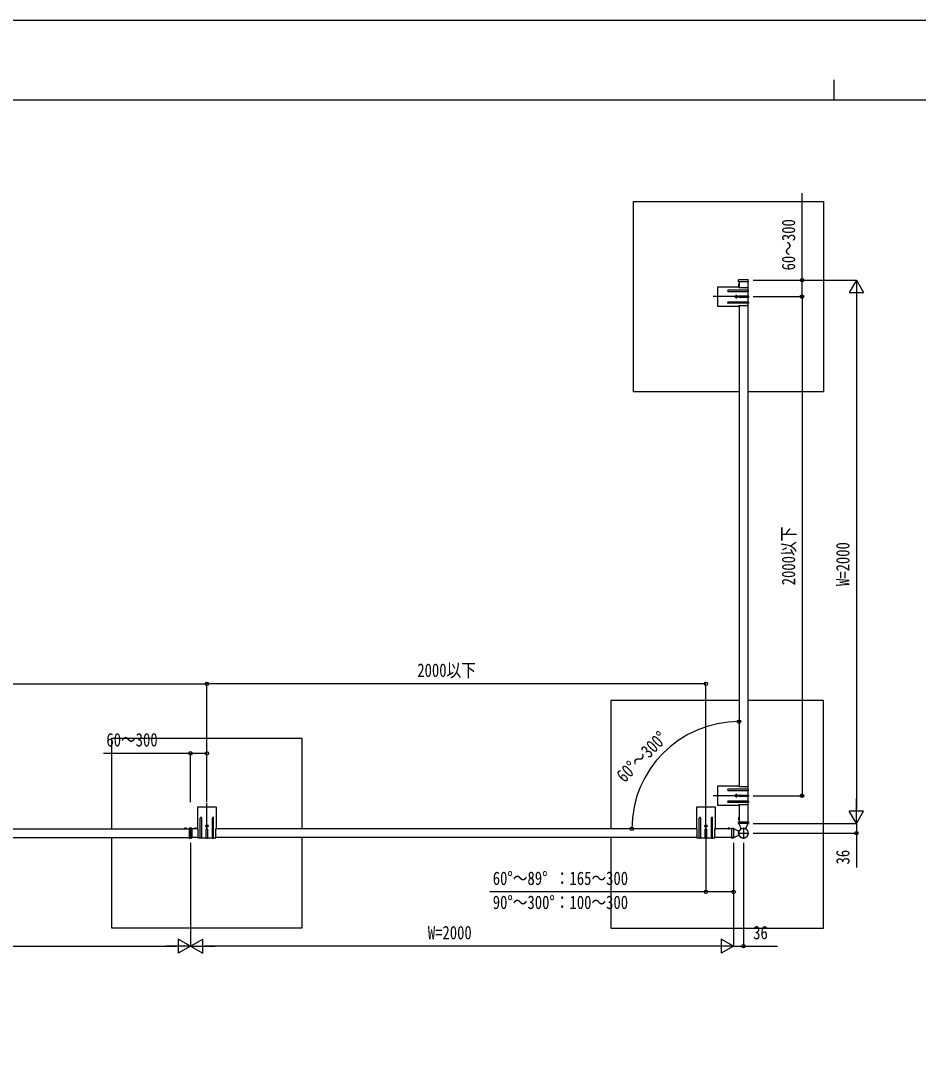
# Model space of a CAD drawing. Units: millimetres, scale not verified. Extents: x -6308 to 6308, y -4455 to 4455.
# Drawn here: x -3002 to 304, y 660 to 4455 of the extents above; entities that cross this region are included whole.
import ezdxf
from ezdxf.enums import TextEntityAlignment as Align

# ---------------------------------------------------------------- set-up
doc = ezdxf.new("R2010")
doc.units = ezdxf.units.MM
doc.header["$LTSCALE"] = 22
for name, color, linetype in [('0-3_YKK_12', 2, 'Continuous'), ('0-4_YKK_A1', 4, 'Continuous'), ('0-5_YKK_D', 6, 'Continuous'), ('0-6_YKK_ZWAK', 7, 'Continuous')]:
    doc.layers.add(name, color=color, linetype=linetype)
doc.styles.add('ＭＳ ゴシック', font='')
doc.styles.get('ＭＳ ゴシック').set_extended_font_data('MS Gothic')

msp = doc.modelspace()

# ---------------------------------------------------------------- linework, layer by layer
at = {"layer": '0-3_YKK_12'}
for p, q in [((-356.13, 3438.7), (-451.13, 3438.7)), ((-356.13, 1601.4), (-451.13, 1601.4)), ((-2315.64, 1479.3), (-2315.64, 1574.3)), ((-478.23, 1479.3), (-478.23, 1574.3)), ((-2376.14, 1484.5), (-2376.14, 1442.1)), ((-340.13, 1484), (-340.13, 1442.6)), ((-360.65, 1463.3), (-319.62, 1463.3))]:
    msp.add_line(p, q, dxfattribs=at)
at = {"layer": '0-4_YKK_A1'}
for p, q in [((-358.37, 3493.62), (-357.95, 3500.36)), ((-357.38, 3493.3), (-358.07, 3493.3)), ((-322.88, 3493.3), (-357.38, 3493.3)), ((-356.95, 3501.3), (-323.31, 3501.3)), ((-356.13, 3493.3), (-356.13, 3471.7)), ((-324.13, 3493.3), (-324.13, 3471.7)), ((-322.2, 3493.3), (-322.88, 3493.3)), ((-321.9, 3493.62), (-322.32, 3500.36)), ((-436.13, 3472.2), (-436.13, 3405.2)), ((-358.13, 3473.7), (-434.63, 3473.7)), ((-322.63, 3463.2), (-395.63, 3463.2)), ((-395.63, 3458.2), (-322.63, 3458.2)), ((-358.13, 3473.7), (-356.13, 3471.7)), ((-356.65, 3486.5), (-356.65, 3477.1)), ((-356.13, 3486.5), (-356.65, 3486.5)), ((-356.13, 3477.1), (-356.65, 3477.1)), ((-356.13, 3486.5), (-356.13, 3477.1)), ((-356.13, 3483.8), (-356.13, 3479.8)), ((-356.13, 3476.3), (-356.13, 3471.7)), ((-352.59, 3471.7), (-356.13, 3471.7)), ((-333.59, 3471.7), (-351.68, 3471.7)), ((-322.63, 3471.7), (-332.68, 3471.7)), ((-322.63, 3463.2), (-322.63, 3471.7)), ((-322.63, 3441.2), (-322.63, 3458.2)), ((-321.63, 3459.2), (-321.63, 3462.2)), ((-395.63, 3419.2), (-322.63, 3419.2)), ((-366.55, 3439.95), (-366.55, 3440.78)), ((-366.13, 3432.45), (-366.13, 3444.95)), ((-365.72, 3437.46), (-365.72, 3436.63)), ((-354.83, 3441.2), (-322.63, 3441.2)), ((-322.63, 3436.2), (-354.83, 3436.2)), ((-322.63, 3419.2), (-322.63, 3436.2)), ((-321.63, 3440.2), (-321.63, 3437.2)), ((-321.63, 3418.2), (-321.63, 3415.2)), ((-434.63, 3403.7), (-358.13, 3403.7)), ((-322.63, 3414.2), (-395.63, 3414.2)), ((-356.13, 3405.7), (-358.13, 3403.7)), ((-356.13, 3405.7), (-356.13, 1634.4)), ((-356.13, 3405.7), (-352.59, 3405.7)), ((-351.68, 3405.7), (-333.59, 3405.7)), ((-332.68, 3405.7), (-322.63, 3405.7)), ((-324.13, 3405.7), (-324.13, 1634.4)), ((-322.63, 3405.7), (-322.63, 3414.2)), ((-436.13, 1634.9), (-436.13, 1567.9)), ((-358.13, 1636.4), (-434.63, 1636.4)), ((-358.13, 1636.4), (-356.13, 1634.4)), ((-352.59, 1634.4), (-356.13, 1634.4)), ((-333.59, 1634.4), (-351.68, 1634.4)), ((-322.63, 1634.4), (-332.68, 1634.4)), ((-322.63, 1625.9), (-322.63, 1634.4)), ((-322.63, 1625.9), (-395.63, 1625.9)), ((-395.63, 1620.9), (-322.63, 1620.9)), ((-366.55, 1602.65), (-366.55, 1603.48)), ((-366.13, 1595.15), (-366.13, 1607.65)), ((-365.72, 1600.16), (-365.72, 1599.33)), ((-354.83, 1603.9), (-322.63, 1603.9)), ((-322.63, 1598.9), (-354.83, 1598.9)), ((-322.63, 1603.9), (-322.63, 1620.9)), ((-322.63, 1581.9), (-322.63, 1598.9)), ((-321.63, 1621.9), (-321.63, 1624.9)), ((-321.63, 1602.9), (-321.63, 1599.9)), ((-2350.64, 1557.8), (-2350.64, 1481.3)), ((-2282.14, 1559.3), (-2349.14, 1559.3)), ((-2280.64, 1481.3), (-2280.64, 1557.8)), ((-513.23, 1557.8), (-513.23, 1481.3)), ((-444.73, 1559.3), (-511.73, 1559.3)), ((-443.23, 1481.3), (-443.23, 1557.8)), ((-434.63, 1566.4), (-358.13, 1566.4)), ((-395.63, 1581.9), (-322.63, 1581.9)), ((-322.63, 1576.9), (-395.63, 1576.9)), ((-356.13, 1568.4), (-358.13, 1566.4)), ((-356.13, 1568.4), (-356.13, 1500.8)), ((-356.13, 1568.4), (-352.59, 1568.4)), ((-351.68, 1568.4), (-333.59, 1568.4)), ((-332.68, 1568.4), (-322.63, 1568.4)), ((-324.13, 1568.4), (-324.13, 1500.8)), ((-322.63, 1568.4), (-322.63, 1576.9)), ((-321.63, 1580.9), (-321.63, 1577.9)), ((-2340.14, 1445.8), (-2340.14, 1518.8)), ((-2335.14, 1518.8), (-2335.14, 1445.8)), ((-2296.14, 1518.8), (-2296.14, 1445.8)), ((-2291.14, 1445.8), (-2291.14, 1518.8)), ((-502.73, 1445.8), (-502.73, 1518.8)), ((-497.73, 1518.8), (-497.73, 1445.8)), ((-458.73, 1518.8), (-458.73, 1445.8)), ((-453.73, 1445.8), (-453.73, 1518.8)), ((-356.65, 1521.5), (-356.65, 1512.1)), ((-356.13, 1521.5), (-356.65, 1521.5)), ((-356.13, 1521.5), (-356.13, 1512.1)), ((-356.13, 1518.8), (-356.13, 1514.8)), ((-2380.64, 1481.4), (-2380.64, 1480.6)), ((-2376.14, 1481.87), (-2380.45, 1481.6)), ((-2376.14, 1480.87), (-2376.14, 1446.36)), ((-2360.24, 1481.46), (-2359.29, 1479.51)), ((-2356.04, 1481.46), (-2356.99, 1479.51)), ((-2348.64, 1479.3), (-2350.64, 1481.3)), ((-2321.89, 1489.3), (-2309.39, 1489.3)), ((-2316.88, 1488.89), (-2317.71, 1488.89)), ((-2314.39, 1489.72), (-2313.56, 1489.72)), ((-2280.64, 1481.3), (-2282.64, 1479.3)), ((-511.23, 1479.3), (-513.23, 1481.3)), ((-484.48, 1489.3), (-471.98, 1489.3)), ((-479.48, 1488.89), (-480.31, 1488.89)), ((-476.99, 1489.72), (-476.16, 1489.72)), ((-443.23, 1481.3), (-445.23, 1479.3)), ((-382.13, 1480.5), (-382.13, 1481.2)), ((-382.13, 1446.1), (-382.13, 1480.5)), ((-381.84, 1481.5), (-376.44, 1481.55)), ((-376.13, 1481.25), (-376.13, 1480.55)), ((-376.13, 1480.55), (-376.13, 1446.06)), ((-376.13, 1480.09), (-356.72, 1471.04)), ((-358.38, 1499.61), (-358.34, 1505.01)), ((-358.38, 1499.76), (-358.38, 1499.3)), ((-358.08, 1499.3), (-358.38, 1499.3)), ((-357.38, 1499.3), (-358.08, 1499.3)), ((-358.04, 1505.3), (-357.34, 1505.3)), ((-322.89, 1499.3), (-357.38, 1499.3)), ((-357.34, 1505.3), (-322.93, 1505.3)), ((-349.82, 1484.08), (-356.92, 1499.3)), ((-356.13, 1512.1), (-356.65, 1512.1)), ((-323.35, 1499.3), (-330.45, 1484.08)), ((-322.93, 1505.3), (-322.23, 1505.3)), ((-322.19, 1499.3), (-322.89, 1499.3)), ((-322.19, 1499.3), (-321.88, 1499.3)), ((-321.93, 1505.01), (-321.89, 1499.61)), ((-321.89, 1499.76), (-321.88, 1499.3)), ((-4282.54, 1479.3), (-2380.64, 1479.3)), ((-4282.54, 1447.3), (-2380.64, 1447.3)), ((-2398.84, 1479.81), (-2389.44, 1479.81)), ((-2398.84, 1479.3), (-2398.84, 1479.81)), ((-2398.84, 1479.3), (-2389.44, 1479.3)), ((-2396.14, 1479.3), (-2392.14, 1479.3)), ((-2389.44, 1479.3), (-2389.44, 1479.81)), ((-2380.45, 1445.63), (-2376.14, 1445.37)), ((-2376.14, 1445.37), (-2376.14, 1446.36)), ((-2371.82, 1445.63), (-2376.14, 1445.37)), ((-2348.64, 1479.3), (-2371.64, 1479.3)), ((-2348.64, 1447.3), (-2371.64, 1447.3)), ((-2371.64, 1446.63), (-2371.64, 1445.83)), ((-2353.44, 1479.81), (-2362.84, 1479.81)), ((-2362.84, 1479.3), (-2362.84, 1479.81)), ((-2353.44, 1479.3), (-2362.84, 1479.3)), ((-2356.14, 1479.3), (-2360.14, 1479.3)), ((-2353.44, 1479.3), (-2353.44, 1479.81)), ((-2348.64, 1479.3), (-2348.64, 1475.76)), ((-2348.64, 1474.84), (-2348.64, 1456.76)), ((-2348.64, 1455.84), (-2348.64, 1445.8)), ((-2348.64, 1445.8), (-2340.14, 1445.8)), ((-2336.14, 1444.8), (-2339.14, 1444.8)), ((-2335.14, 1445.8), (-2318.14, 1445.8)), ((-2318.14, 1445.8), (-2318.14, 1478)), ((-2314.14, 1444.8), (-2317.14, 1444.8)), ((-2313.14, 1478), (-2313.14, 1445.8)), ((-2313.14, 1445.8), (-2296.14, 1445.8)), ((-2295.14, 1444.8), (-2292.14, 1444.8)), ((-2291.14, 1445.8), (-2282.64, 1445.8)), ((-511.23, 1479.3), (-2282.64, 1479.3)), ((-2282.64, 1475.76), (-2282.64, 1479.3)), ((-2282.64, 1456.76), (-2282.64, 1474.84)), ((-2282.64, 1445.8), (-2282.64, 1455.84)), ((-511.23, 1447.3), (-2282.64, 1447.3)), ((-511.23, 1479.3), (-511.23, 1475.76)), ((-511.23, 1474.84), (-511.23, 1456.76)), ((-511.23, 1455.84), (-511.23, 1445.8)), ((-511.23, 1445.8), (-502.73, 1445.8)), ((-498.73, 1444.8), (-501.73, 1444.8)), ((-497.73, 1445.8), (-480.73, 1445.8)), ((-480.73, 1445.8), (-480.73, 1478)), ((-476.73, 1444.8), (-479.73, 1444.8)), ((-475.73, 1478), (-475.73, 1445.8)), ((-475.73, 1445.8), (-458.73, 1445.8)), ((-457.73, 1444.8), (-454.73, 1444.8)), ((-453.73, 1445.8), (-445.23, 1445.8)), ((-377.63, 1479.3), (-445.23, 1479.3)), ((-445.23, 1475.76), (-445.23, 1479.3)), ((-445.23, 1456.76), (-445.23, 1474.84)), ((-445.23, 1445.8), (-445.23, 1455.84)), ((-377.63, 1447.3), (-445.23, 1447.3)), ((-388.93, 1479.81), (-398.33, 1479.81)), ((-398.33, 1479.3), (-398.33, 1479.81)), ((-388.93, 1479.3), (-398.33, 1479.3)), ((-391.63, 1479.3), (-395.63, 1479.3)), ((-388.93, 1479.3), (-388.93, 1479.81)), ((-382.13, 1445.4), (-382.13, 1446.1)), ((-376.44, 1445.06), (-381.84, 1445.1)), ((-356.72, 1455.57), (-376.13, 1446.52)), ((-376.13, 1446.06), (-376.13, 1445.36)), ((-351.43, 1476.93), (-350.37, 1478.07)), ((-329.9, 1478.07), (-328.84, 1476.93)), ((-326.51, 1474.6), (-326.72, 1474.43)), ((-326.51, 1452.01), (-326.72, 1452.18)), ((-326.34, 1474.39), (-326.51, 1474.6)), ((-326.51, 1452.01), (-326.31, 1452.25))]:
    msp.add_line(p, q, dxfattribs=at)
for points in [[(-356.13, 3088.7), (-745.13, 3088.7), (-745.13, 3788.7), (-45.13, 3788.7), (-45.13, 3088.7), (-324.13, 3088.7)], [(-358.29, 3483.9), (-356.34, 3482.95), (-355.73, 3481.8)], [(-358.29, 3479.7), (-356.34, 3480.65), (-355.73, 3481.8)], [(-367.38, 3438.29), (-368.21, 3438.29), (-368.21, 3439.12), (-367.38, 3439.12)], [(-366.55, 3440.78), (-365.72, 3440.78), (-365.72, 3439.95)], [(-365.72, 3436.63), (-366.55, 3436.63), (-366.55, 3437.46)], [(-364.89, 3439.12), (-364.06, 3439.12), (-364.06, 3438.29), (-364.89, 3438.29)], [(-828.23, 1447.3), (-828.23, 1113.3), (-45.13, 1113.3), (-45.13, 1951.4), (-324.13, 1951.4)], [(-356.13, 1951.4), (-828.23, 1951.4), (-828.23, 1479.3)], [(-2665.64, 1479.3), (-2665.64, 1813.3), (-1965.64, 1813.3), (-1965.64, 1479.3)], [(-367.38, 1600.99), (-368.21, 1600.99), (-368.21, 1601.82), (-367.38, 1601.82)], [(-366.55, 1603.48), (-365.72, 1603.48), (-365.72, 1602.65)], [(-365.72, 1599.33), (-366.55, 1599.33), (-366.55, 1600.16)], [(-364.89, 1601.82), (-364.06, 1601.82), (-364.06, 1600.99), (-364.89, 1600.99)], [(-358.29, 1518.9), (-356.34, 1517.95), (-355.73, 1516.8)], [(-2396.24, 1481.46), (-2395.29, 1479.51), (-2394.14, 1478.9)], [(-2392.04, 1481.46), (-2392.99, 1479.51), (-2394.14, 1478.9)], [(-2380.64, 1480.6), (-2380.64, 1446.63), (-2380.64, 1445.83)], [(-2376.14, 1480.87), (-2376.14, 1481.87), (-2371.82, 1481.6)], [(-2371.64, 1481.4), (-2371.64, 1480.6), (-2371.64, 1446.63)], [(-2317.71, 1488.89), (-2317.71, 1489.72), (-2316.88, 1489.72)], [(-2316.05, 1490.55), (-2316.05, 1491.38), (-2315.22, 1491.38), (-2315.22, 1490.55)], [(-2315.22, 1488.06), (-2315.22, 1487.23), (-2316.05, 1487.23), (-2316.05, 1488.06)], [(-2313.56, 1489.72), (-2313.56, 1488.89), (-2314.39, 1488.89)], [(-480.31, 1488.89), (-480.31, 1489.72), (-479.48, 1489.72)], [(-478.65, 1490.55), (-478.65, 1491.38), (-477.82, 1491.38), (-477.82, 1490.55)], [(-477.82, 1488.06), (-477.82, 1487.23), (-478.65, 1487.23), (-478.65, 1488.06)], [(-476.16, 1489.72), (-476.16, 1488.89), (-476.99, 1488.89)], [(-395.73, 1481.46), (-394.78, 1479.51), (-393.63, 1478.9)], [(-391.53, 1481.46), (-392.48, 1479.51), (-393.63, 1478.9)], [(-358.29, 1514.7), (-356.34, 1515.65), (-355.73, 1516.8)], [(-1965.64, 1447.3), (-1965.64, 1113.3), (-2665.64, 1113.3), (-2665.64, 1447.3)], [(-325.52, 1473.32), (-325.55, 1473.34), (-326.72, 1474.43)], [(-326.72, 1452.18), (-325.55, 1453.27), (-325.52, 1453.29)], [(-325.51, 1473.27), (-325.52, 1473.29), (-325.52, 1473.3), (-325.53, 1473.31), (-325.53, 1473.31), (-325.52, 1473.31), (-325.52, 1473.32)], [(-325.52, 1453.29), (-325.53, 1453.29), (-325.53, 1453.3), (-325.52, 1453.31), (-325.51, 1453.33)]]:
    msp.add_lwpolyline(points, dxfattribs=at)
for centre in [(-366.13, 3438.7), (-366.13, 1601.4), (-2315.64, 1489.3), (-478.23, 1489.3)]:
    msp.add_circle(centre, 4.25, dxfattribs=at)
for centre, radius, start, end in [((-358.07, 3493.6), 0.3, 176.5, 270), ((-356.95, 3500.3), 1, 90, 176.5), ((-323.31, 3500.3), 1, 3.5, 90), ((-322.2, 3493.6), 0.3, 270, 3.5), ((-434.63, 3472.2), 1.5, 90, 180), ((-395.63, 3460.7), 2.5, 90, 270), ((-352.09, 3481.8), 6.55, 134.12696, 225.87304), ((-352.13, 3471.9), 0.5, 203.57818, 336.42182), ((-333.13, 3471.9), 0.5, 203.57818, 336.42182), ((-322.63, 3462.2), 1, 0, 90), ((-322.63, 3459.2), 1, 270, 0), ((-395.63, 3416.7), 2.5, 90, 270), ((-367.38, 3439.95), 0.83, 270, 0), ((-367.38, 3437.46), 0.83, 0, 90), ((-364.89, 3439.95), 0.83, 180, 270), ((-364.89, 3437.46), 0.83, 90, 180), ((-354.83, 3438.7), 2.5, 90, 270), ((-322.63, 3440.2), 1, 0, 90), ((-322.63, 3437.2), 1, 270, 0), ((-322.63, 3418.2), 1, 0, 90), ((-434.63, 3405.2), 1.5, 180, 270), ((-352.13, 3405.5), 0.5, 23.57818, 156.42182), ((-333.13, 3405.5), 0.5, 23.57818, 156.42182), ((-322.63, 3415.2), 1, 270, 0), ((-434.63, 1634.9), 1.5, 90, 180), ((-352.13, 1634.6), 0.5, 203.57818, 336.42182), ((-333.13, 1634.6), 0.5, 203.57818, 336.42182), ((-395.63, 1623.4), 2.5, 90, 270), ((-367.38, 1602.65), 0.83, 270, 0), ((-367.38, 1600.16), 0.83, 0, 90), ((-364.89, 1602.65), 0.83, 180, 270), ((-364.89, 1600.16), 0.83, 90, 180), ((-354.83, 1601.4), 2.5, 90, 270), ((-322.63, 1624.9), 1, 0, 90), ((-322.63, 1621.9), 1, 270, 0), ((-322.63, 1602.9), 1, 0, 90), ((-322.63, 1599.9), 1, 270, 0), ((-2349.14, 1557.8), 1.5, 90, 180), ((-2282.14, 1557.8), 1.5, 0, 90), ((-511.73, 1557.8), 1.5, 90, 180), ((-444.73, 1557.8), 1.5, 0, 90), ((-434.63, 1567.9), 1.5, 180, 270), ((-395.63, 1579.4), 2.5, 90, 270), ((-352.13, 1568.2), 0.5, 23.57818, 156.42182), ((-333.13, 1568.2), 0.5, 23.57818, 156.42182), ((-322.63, 1580.9), 1, 0, 90), ((-322.63, 1577.9), 1, 270, 0), ((-2337.64, 1518.8), 2.5, 0, 180), ((-2293.64, 1518.8), 2.5, 0, 180), ((-500.23, 1518.8), 2.5, 0, 180), ((-456.23, 1518.8), 2.5, 0, 180), ((-352.09, 1516.8), 6.55, 134.12696, 225.87304), ((-2394.14, 1475.26), 6.55, 44.12696, 135.87304), ((-2380.44, 1481.4), 0.2, 93.5, 180), ((-2371.84, 1481.4), 0.2, 0, 86.5), ((-2358.14, 1475.26), 6.55, 44.12696, 135.87304), ((-2315.64, 1478), 2.5, 0, 180), ((-2316.88, 1490.55), 0.83, 270, 0), ((-2316.88, 1488.06), 0.83, 0, 90), ((-2314.39, 1490.55), 0.83, 180, 270), ((-2314.39, 1488.06), 0.83, 90, 180), ((-478.23, 1478), 2.5, 0, 180), ((-479.48, 1490.55), 0.83, 270, 0), ((-479.48, 1488.06), 0.83, 0, 90), ((-476.99, 1490.55), 0.83, 180, 270), ((-476.99, 1488.06), 0.83, 90, 180), ((-393.63, 1475.26), 6.55, 44.12696, 135.87304), ((-381.83, 1481.2), 0.3, 90.5, 180), ((-376.43, 1481.25), 0.3, 0, 90.5), ((-358.08, 1499.6), 0.3, 179.5, 270), ((-358.04, 1505), 0.3, 90, 179.5), ((-340.13, 1463.3), 17.43, 39.66485, 320.33515), ((-355.26, 1481.55), 6, 324.57174, 25), ((-325.01, 1481.55), 6, 155, 215.42826), ((-322.23, 1505), 0.3, 0.5, 90), ((-322.19, 1499.6), 0.3, 270, 0.5), ((-2380.44, 1445.83), 0.2, 180, 266.5), ((-2371.84, 1445.83), 0.2, 273.5, 0), ((-2348.84, 1475.3), 0.5, 293.57818, 66.42182), ((-2348.84, 1456.3), 0.5, 293.57818, 66.42182), ((-2339.14, 1445.8), 1, 180, 270), ((-2336.14, 1445.8), 1, 270, 0), ((-2317.14, 1445.8), 1, 180, 270), ((-2314.14, 1445.8), 1, 270, 0), ((-2295.14, 1445.8), 1, 180, 270), ((-2292.14, 1445.8), 1, 270, 0), ((-2282.44, 1475.3), 0.5, 113.57818, 246.42182), ((-2282.44, 1456.3), 0.5, 113.57818, 246.42182), ((-511.43, 1475.3), 0.5, 293.57818, 66.42182), ((-511.43, 1456.3), 0.5, 293.57818, 66.42182), ((-501.73, 1445.8), 1, 180, 270), ((-498.73, 1445.8), 1, 270, 0), ((-479.73, 1445.8), 1, 180, 270), ((-476.73, 1445.8), 1, 270, 0), ((-457.73, 1445.8), 1, 180, 270), ((-454.73, 1445.8), 1, 270, 0), ((-445.03, 1475.3), 0.5, 113.57818, 246.42182), ((-445.03, 1456.3), 0.5, 113.57818, 246.42182), ((-381.83, 1445.4), 0.3, 180, 269.5), ((-376.43, 1445.36), 0.3, 269.5, 0), ((-358.38, 1478.43), 6, 245, 320.33515), ((-358.38, 1448.18), 6, 39.66485, 115), ((-340.13, 1463.3), 18, 155.93932, 204.06068), ((-340.13, 1463.3), 17.7, 129.66485, 50.33515), ((-356.84, 1470.76), 0.3, 335.93932, 65), ((-356.84, 1455.84), 0.3, 295, 24.06068), ((-328.1, 1475.25), 3.23, 323.10536, 327.9839), ((-328.1, 1451.35), 3.23, 32.0161, 36.89464), ((-340.13, 1463.3), 17.7, 325.71084, 34.28916)]:
    msp.add_arc(centre, radius, start, end, dxfattribs=at)
at = {"layer": '0-5_YKK_D'}
for p, q in [((-304.13, 3499.3), (76.87, 3499.3)), ((-304.13, 3499.3), (-123.13, 3499.3)), ((75.87, 3499.3), (49.62, 3453.84)), ((75.87, 3499.3), (102.12, 3453.84)), ((75.87, 3499.3), (75.87, 3408.37)), ((49.62, 3453.84), (102.12, 3453.84)), ((-304.13, 3438.7), (-123.13, 3438.7)), ((-304.13, 3438.7), (-123.13, 3438.7)), ((-124.13, 3438.7), (-124.13, 1601.4)), ((75.87, 3446.8), (75.87, 1551.8)), ((-4315.54, 2013.3), (-2315.64, 2013.3)), ((-2315.64, 1577.3), (-2315.64, 2014.3)), ((-2315.64, 1577.3), (-2315.64, 2014.3)), ((-478.23, 2013.3), (-2315.64, 2013.3)), ((-478.23, 1575.3), (-478.23, 2014.3)), ((-2376.14, 1577.3), (-2376.14, 1758.3)), ((-2315.64, 1577.3), (-2315.64, 1758.3)), ((-304.13, 1601.4), (-123.13, 1601.4)), ((75.87, 1499.3), (75.87, 1590.24)), ((75.87, 1499.3), (49.62, 1544.77)), ((102.12, 1544.77), (49.62, 1544.77)), ((75.87, 1499.3), (102.12, 1544.77)), ((-304.13, 1499.3), (76.87, 1499.3)), ((-304.13, 1499.3), (76.87, 1499.3)), ((-478.23, 1478.3), (-478.23, 1246.3)), ((-304.13, 1463.3), (76.87, 1463.3)), ((-2376.14, 1427.3), (-2376.14, 1046.3)), ((-2376.14, 1427.3), (-2376.14, 1046.3)), ((-376.13, 1427.3), (-376.13, 1046.3)), ((-376.13, 1427.3), (-376.13, 1246.3)), ((-376.13, 1427.3), (-376.13, 1046.3)), ((-340.13, 1427.3), (-340.13, 1046.3)), ((-2376.14, 1047.3), (-2421.6, 1073.55)), ((-2421.6, 1073.55), (-2421.6, 1021.05)), ((-2376.14, 1047.3), (-2330.67, 1073.55)), ((-2330.67, 1021.05), (-2330.67, 1073.55)), ((-376.13, 1047.3), (-421.6, 1073.55)), ((-421.6, 1073.55), (-421.6, 1021.05)), ((-4323.64, 1047.3), (-2428.64, 1047.3)), ((-2376.14, 1047.3), (-2467.07, 1047.3)), ((-2376.14, 1047.3), (-2421.6, 1021.05)), ((-2376.14, 1047.3), (-2330.67, 1021.05)), ((-2376.14, 1047.3), (-2285.2, 1047.3)), ((-428.63, 1047.3), (-2323.64, 1047.3)), ((-376.13, 1047.3), (-467.07, 1047.3)), ((-376.13, 1047.3), (-421.6, 1021.05))]:
    msp.add_line(p, q, dxfattribs=at)
for points in [[(-124.13, 3438.7), (-124.13, 3499.3), (-124.13, 3819.4)], [(-2315.64, 1757.3), (-2376.14, 1757.3), (-2696.24, 1757.3)], [(75.87, 1499.3), (75.87, 1463.3), (75.87, 1337.6)], [(-376.13, 1247.3), (-478.23, 1247.3), (-1273.53, 1247.3)], [(-376.13, 1047.3), (-340.13, 1047.3), (-214.43, 1047.3)]]:
    msp.add_lwpolyline(points, dxfattribs=at)
for centre in [(-124.13, 3499.3), (-124.13, 3438.7), (-124.13, 3438.7), (-2315.64, 2013.3), (-2315.64, 2013.3), (-478.23, 2013.3), (-356.13, 1874.19), (-2376.14, 1757.3), (-2315.64, 1757.3), (-124.13, 1601.4), (-751.02, 1479.3), (75.87, 1463.3), (-478.23, 1247.3), (-376.13, 1247.3), (-340.13, 1047.3)]:
    msp.add_circle(centre, 6.38, dxfattribs=at)
msp.add_arc((-356.13, 1479.3), 394.88, 90, 180, dxfattribs=at)
at = {"layer": '0-6_YKK_ZWAK'}
for p, q in [((-7.47, 4237.5), (-7.47, 4162.5)), ((5842.53, 4162.5), (-5857.47, 4162.5))]:
    msp.add_line(p, q, dxfattribs=at)
msp.add_lwpolyline([(-6307.5, -4455), (6307.5, -4455), (6307.5, 4455), (-6307.5, 4455)], close=True, dxfattribs=at)

# ---------------------------------------------------------------- texts
at = {"layer": '0-5_YKK_D', "style": 'ＭＳ ゴシック', "width": 0.8}
for s, rotation, p in [('60～300', 90, (-134.63, 3535.3)), ('2000以下', 90, (-134.63, 2376.05)), ('W=2000', 90, (65.37, 2373.3)), ('60°～300°', 45, (-767.59, 1636.2)), ('36', 90, (65.37, 1348.1))]:
    msp.add_text(s, height=49.49, rotation=rotation, dxfattribs=at).set_placement(p, align=Align.BOTTOM_LEFT)
for s, p in [('2000以下', (-1540.93, 2023.8)), ('60～300', (-2685.74, 1767.8)), ('60°～89° ：165～300', (-1263.03, 1257.8)), ('90°～300°：100～300', (-1263.03, 1169.3)), ('W=2000', (-1502.14, 1057.8)), ('36', (-304.13, 1057.8))]:
    msp.add_text(s, height=49.49, dxfattribs=at).set_placement(p, align=Align.BOTTOM_LEFT)

doc.saveas('drawing.dxf')
